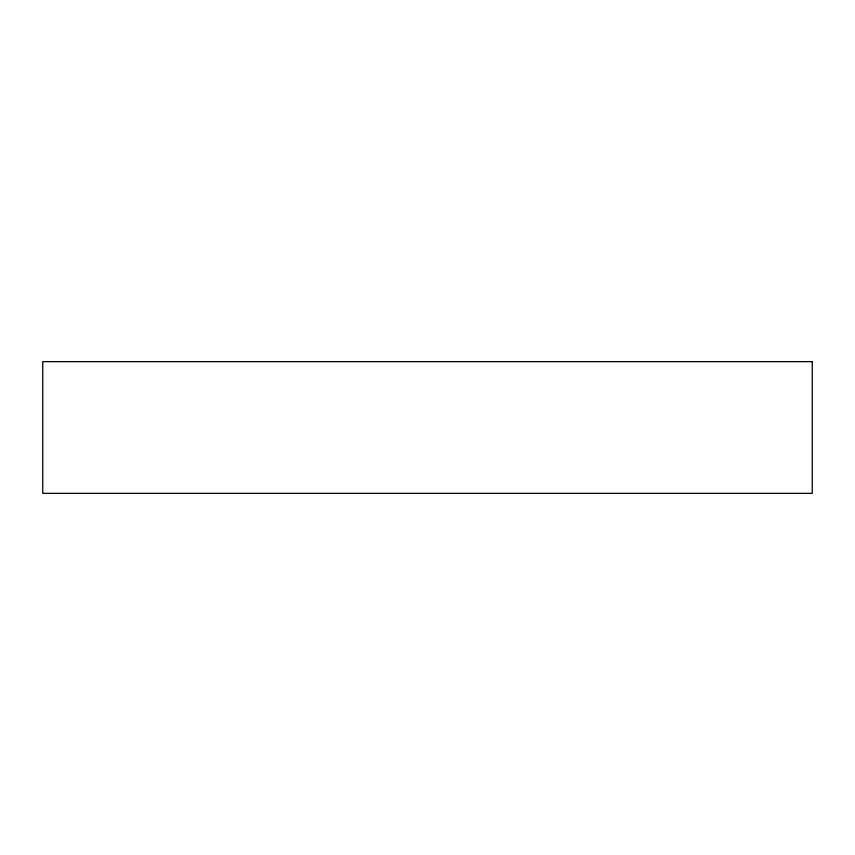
<?xml version="1.0" encoding="UTF-8"?>
<svg xmlns="http://www.w3.org/2000/svg" width="855" height="855" viewBox="0 0 855 855"><rect width="100%" height="100%" fill="white"/><g stroke="black" fill="none" stroke-linecap="round" stroke-linejoin="round"><path stroke-width="1.28" d="M812.25 361.644L42.75 361.644L42.75 493.356L812.25 493.356L812.25 361.644"/></g></svg>
